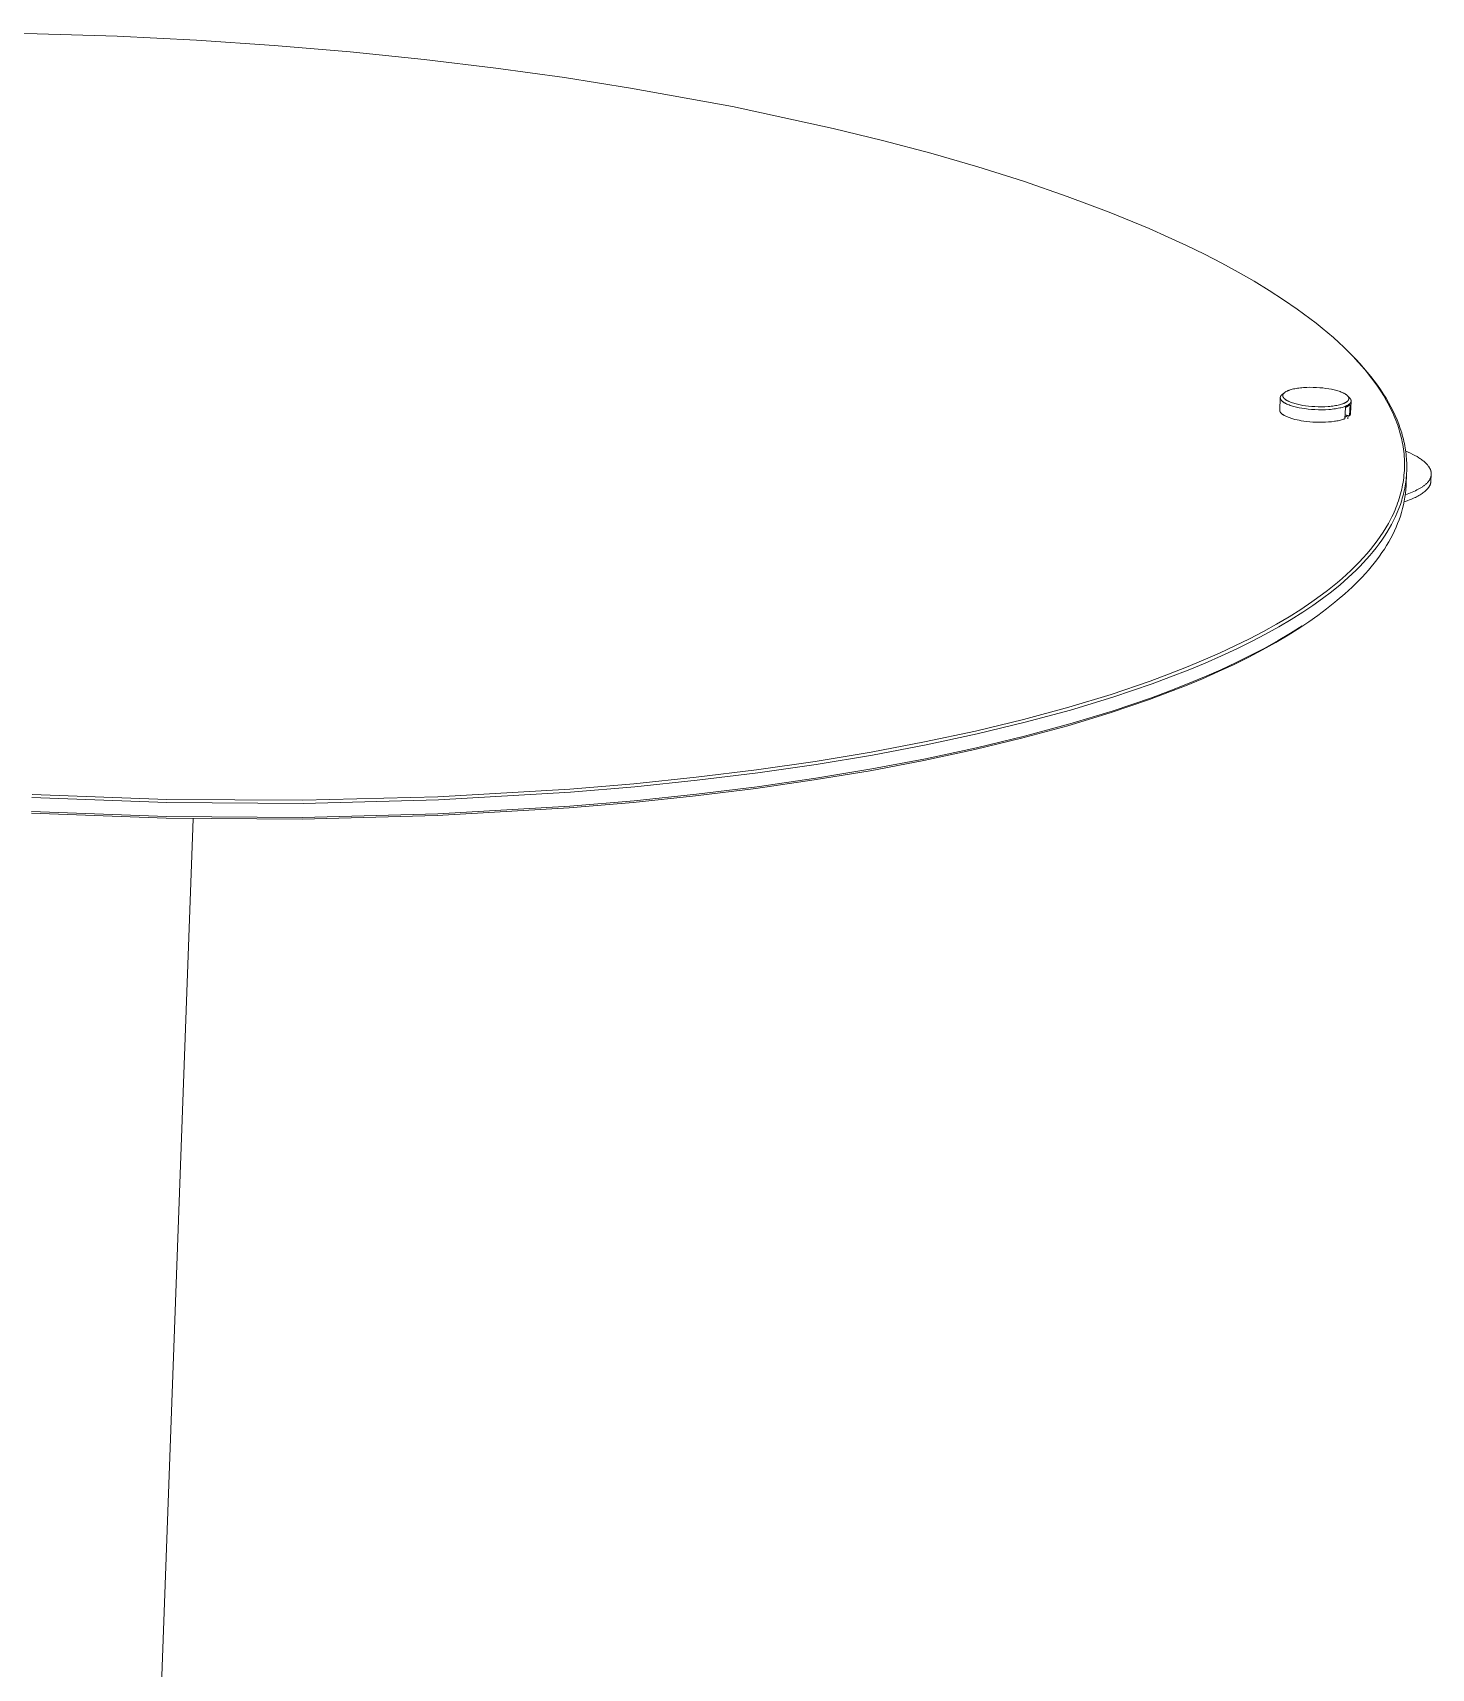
# Model space of a CAD drawing. Header units: inches. Extents: x 214 to 477, y -11 to 187.
# Drawn here: x 445.44 to 468.43, y 150.58 to 177.48 of the extents above; entities that cross this region are included whole.
import ezdxf

# ---------------------------------------------------------------- set-up
doc = ezdxf.new("R2010")
doc.units = ezdxf.units.IN
doc.layers.add('ZANO_R', color=7, linetype='Continuous', lineweight=0)

msp = doc.modelspace()

# ---------------------------------------------------------------- linework, layer by layer
at = {"layer": 'ZANO_R'}
for p, q in [((444.18226, 177.47559), (445.51042, 177.45773)), ((445.51042, 177.45773), (446.82932, 177.41612)), ((446.82932, 177.41612), (448.13169, 177.35177)), ((448.13169, 177.35177), (449.41075, 177.2659)), ((449.41075, 177.2659), (450.66037, 177.15989)), ((450.66037, 177.15989), (451.87509, 177.03528)), ((451.87509, 177.03528), (453.05019, 176.89369)), ((453.05019, 176.89369), (454.18168, 176.73681)), ((454.18168, 176.73681), (455.26635, 176.56636)), ((455.26635, 176.56636), (456.94657, 176.26017)), ((456.94657, 176.26017), (458.60132, 175.90223)), ((458.60132, 175.90223), (459.41089, 175.70376)), ((459.41089, 175.70376), (460.20392, 175.49244)), ((460.20392, 175.49244), (460.97678, 175.26849)), ((460.97678, 175.26849), (461.7258, 175.03226)), ((461.7258, 175.03226), (462.44729, 174.78418)), ((462.44729, 174.78418), (463.13761, 174.52482)), ((463.13761, 174.52482), (463.79322, 174.25485)), ((463.79322, 174.25485), (464.10694, 174.11613)), ((464.10694, 174.11613), (464.4107, 173.97504)), ((464.4107, 173.97504), (464.70413, 173.83172)), ((464.70413, 173.83172), (464.98684, 173.68627)), ((464.98684, 173.68627), (465.25845, 173.53882)), ((465.25845, 173.53882), (465.51863, 173.3895)), ((465.51863, 173.3895), (465.76705, 173.23844)), ((465.76705, 173.23844), (466.00339, 173.08578)), ((466.00339, 173.08578), (466.22738, 172.93166)), ((466.22738, 172.93166), (466.43874, 172.77623)), ((466.43874, 172.77623), (466.53962, 172.69808)), ((466.53962, 172.69808), (466.63725, 172.61965)), ((466.63725, 172.61965), (466.73161, 172.54096)), ((466.73161, 172.54096), (466.82267, 172.46205)), ((466.82267, 172.46205), (466.91042, 172.38292)), ((466.91042, 172.38292), (466.99483, 172.30359)), ((466.99483, 172.30359), (467.07588, 172.2241)), ((467.07588, 172.2241), (467.15356, 172.14444)), ((467.10258, 172.1972), (467.12139, 172.17824)), ((467.19032, 172.10731), (467.12139, 172.17824)), ((467.15356, 172.14444), (467.22784, 172.06465)), ((467.25657, 172.03627), (467.19032, 172.10731)), ((467.22784, 172.06465), (467.29872, 171.98475)), ((467.32013, 171.96515), (467.25657, 172.03627)), ((467.29872, 171.98475), (467.36618, 171.90474)), ((467.38098, 171.89394), (467.32013, 171.96515)), ((467.36618, 171.90474), (467.4302, 171.82466)), ((467.43913, 171.82266), (467.38098, 171.89394)), ((466.03914, 171.57222), (466.04428, 171.5752)), ((466.04428, 171.5752), (466.04971, 171.57816)), ((466.04971, 171.57816), (466.05544, 171.5811)), ((466.05544, 171.5811), (466.06147, 171.58401)), ((466.06147, 171.58401), (466.0678, 171.5869)), ((466.0678, 171.5869), (466.07443, 171.58975)), ((466.07443, 171.58975), (466.08137, 171.59256)), ((466.08137, 171.59256), (466.08861, 171.59533)), ((466.08861, 171.59533), (466.09615, 171.59807)), ((466.09615, 171.59807), (466.11215, 171.60339)), ((466.11215, 171.60339), (466.12935, 171.60849)), ((466.12935, 171.60849), (466.14773, 171.61336)), ((466.14773, 171.61336), (466.16725, 171.61796)), ((466.16725, 171.61796), (466.18788, 171.62227)), ((466.18788, 171.62227), (466.20956, 171.62625)), ((466.20956, 171.62625), (466.23222, 171.6299)), ((466.23222, 171.6299), (466.2558, 171.63318)), ((466.2558, 171.63318), (466.28021, 171.63609)), ((466.28021, 171.63609), (466.30536, 171.6386)), ((466.30536, 171.6386), (466.33116, 171.6407)), ((466.33116, 171.6407), (466.38428, 171.64365)), ((466.38428, 171.64365), (466.43871, 171.6449)), ((466.43871, 171.6449), (466.49357, 171.64448)), ((466.49357, 171.64448), (466.54799, 171.64244)), ((466.54799, 171.64244), (466.60117, 171.63892)), ((466.60117, 171.63892), (466.65243, 171.63406)), ((466.65243, 171.63406), (466.70118, 171.62803)), ((466.70118, 171.62803), (466.74697, 171.62102)), ((466.74697, 171.62102), (466.79105, 171.61291)), ((466.79105, 171.61291), (466.81287, 171.60835)), ((466.81287, 171.60835), (466.83444, 171.60344)), ((466.83444, 171.60344), (466.85564, 171.5982)), ((466.85564, 171.5982), (466.8764, 171.59262)), ((466.8764, 171.59262), (466.89662, 171.58672)), ((466.89662, 171.58672), (466.91619, 171.5805)), ((466.91619, 171.5805), (466.93501, 171.57399)), ((466.93501, 171.57399), (466.953, 171.56719)), ((467.4302, 171.82466), (467.49079, 171.74453)), ((467.49455, 171.75134), (467.43913, 171.82266)), ((467.49079, 171.74453), (467.54792, 171.66436)), ((467.54725, 171.67997), (467.49455, 171.75134)), ((467.59722, 171.60859), (467.54725, 171.67997)), ((467.54792, 171.66436), (467.6016, 171.58416)), ((467.64445, 171.53719), (467.59722, 171.60859)), ((467.6016, 171.58416), (467.65182, 171.50398)), ((465.94085, 171.27087), (465.95026, 171.47375)), ((465.95034, 171.4754), (465.95031, 171.4744)), ((465.95031, 171.4744), (465.95031, 171.47341)), ((465.95031, 171.47341), (465.95032, 171.47241)), ((465.95032, 171.47241), (465.95036, 171.47141)), ((465.95039, 171.47639), (465.95034, 171.4754)), ((465.95036, 171.47141), (465.95042, 171.47041)), ((465.95045, 171.47738), (465.95039, 171.47639)), ((465.95042, 171.47041), (465.95049, 171.4694)), ((465.95054, 171.47837), (465.95045, 171.47738)), ((465.95049, 171.4694), (465.95059, 171.46839)), ((465.95064, 171.47936), (465.95054, 171.47837)), ((465.95059, 171.46839), (465.9507, 171.46739)), ((465.95077, 171.48034), (465.95064, 171.47936)), ((465.9507, 171.46739), (465.95084, 171.46638)), ((465.95091, 171.48132), (465.95077, 171.48034)), ((465.95084, 171.46638), (465.951, 171.46537)), ((465.95107, 171.4823), (465.95091, 171.48132)), ((465.951, 171.46537), (465.95118, 171.46435)), ((465.95126, 171.48328), (465.95107, 171.4823)), ((465.95118, 171.46435), (465.95138, 171.46334)), ((465.95146, 171.48425), (465.95126, 171.48328)), ((465.95138, 171.46334), (465.9516, 171.46232)), ((465.95168, 171.48522), (465.95146, 171.48425)), ((465.9516, 171.46232), (465.95184, 171.4613)), ((465.95192, 171.48619), (465.95168, 171.48522)), ((465.95184, 171.4613), (465.9521, 171.46028)), ((465.95218, 171.48716), (465.95192, 171.48619)), ((465.9521, 171.46028), (465.95238, 171.45926)), ((465.95246, 171.48812), (465.95218, 171.48716)), ((465.95238, 171.45926), (465.95269, 171.45824)), ((465.95276, 171.48908), (465.95246, 171.48812)), ((465.95269, 171.45824), (465.95301, 171.45722)), ((465.95308, 171.49004), (465.95276, 171.48908)), ((465.95301, 171.45722), (465.95336, 171.45619)), ((465.95342, 171.49099), (465.95308, 171.49004)), ((465.95336, 171.45619), (465.95372, 171.45517)), ((465.95377, 171.49195), (465.95342, 171.49099)), ((465.95372, 171.45517), (465.95411, 171.45414)), ((465.95414, 171.4929), (465.95377, 171.49195)), ((465.95411, 171.45414), (465.95495, 171.45208)), ((465.95454, 171.49384), (465.95414, 171.4929)), ((465.95538, 171.49573), (465.95454, 171.49384)), ((465.95495, 171.45208), (465.95587, 171.45002)), ((465.95629, 171.4976), (465.95538, 171.49573)), ((465.95587, 171.45002), (465.95688, 171.44796)), ((465.95727, 171.49946), (465.95629, 171.4976)), ((465.95688, 171.44796), (465.95798, 171.44589)), ((465.95832, 171.50131), (465.95727, 171.49946)), ((465.95798, 171.44589), (465.95915, 171.44382)), ((465.95945, 171.50315), (465.95832, 171.50131)), ((465.95915, 171.44382), (465.96042, 171.44175)), ((465.96064, 171.50497), (465.95945, 171.50315)), ((465.96042, 171.44175), (465.96177, 171.43968)), ((465.9619, 171.50678), (465.96064, 171.50497)), ((465.96177, 171.43968), (465.9632, 171.4376)), ((465.96323, 171.50858), (465.9619, 171.50678)), ((465.9632, 171.4376), (465.96472, 171.43553)), ((465.96462, 171.51036), (465.96323, 171.50858)), ((465.96608, 171.51213), (465.96462, 171.51036)), ((465.96472, 171.43553), (465.96633, 171.43345)), ((465.96761, 171.51388), (465.96608, 171.51213)), ((465.96633, 171.43345), (465.96802, 171.43137)), ((465.9692, 171.51562), (465.96761, 171.51388)), ((465.96802, 171.43137), (465.96979, 171.4293)), ((465.97085, 171.51734), (465.9692, 171.51562)), ((465.96979, 171.4293), (465.97165, 171.42723)), ((465.97256, 171.51905), (465.97085, 171.51734)), ((465.97165, 171.42723), (465.9736, 171.42515)), ((465.97433, 171.52075), (465.97256, 171.51905)), ((465.9736, 171.42515), (465.97562, 171.42308)), ((465.97616, 171.52243), (465.97433, 171.52075)), ((465.97562, 171.42308), (465.97774, 171.42102)), ((465.97805, 171.5241), (465.97616, 171.52243)), ((465.97774, 171.42102), (465.97993, 171.41895)), ((465.98, 171.52575), (465.97805, 171.5241)), ((465.97993, 171.41895), (465.98221, 171.41689)), ((465.98, 171.52575), (466.01718, 171.55667)), ((465.98221, 171.41689), (465.98457, 171.41483)), ((465.98457, 171.41483), (465.98702, 171.41278)), ((465.98702, 171.41278), (465.99215, 171.40869)), ((465.99088, 171.5093), (465.99089, 171.51029)), ((465.99088, 171.50832), (465.99088, 171.5093)), ((465.99091, 171.50733), (465.99088, 171.50832)), ((465.99089, 171.51029), (465.99092, 171.51127)), ((465.99097, 171.50634), (465.99091, 171.50733)), ((465.99092, 171.51127), (465.99098, 171.51225)), ((465.99104, 171.50534), (465.99097, 171.50634)), ((465.99098, 171.51225), (465.99105, 171.51323)), ((465.99113, 171.50435), (465.99104, 171.50534)), ((465.99105, 171.51323), (465.99115, 171.51421)), ((465.99125, 171.50335), (465.99113, 171.50435)), ((465.99115, 171.51421), (465.99127, 171.51518)), ((465.99139, 171.50235), (465.99125, 171.50335)), ((465.99127, 171.51518), (465.9914, 171.51616)), ((465.99154, 171.50135), (465.99139, 171.50235)), ((465.9914, 171.51616), (465.99156, 171.51712)), ((465.99172, 171.50035), (465.99154, 171.50135)), ((465.99156, 171.51712), (465.99174, 171.51809)), ((465.99193, 171.49934), (465.99172, 171.50035)), ((465.99174, 171.51809), (465.99194, 171.51905)), ((465.99215, 171.49833), (465.99193, 171.49934)), ((465.99194, 171.51905), (465.99216, 171.52002)), ((465.9924, 171.49733), (465.99215, 171.49833)), ((465.99215, 171.40869), (465.9976, 171.40462)), ((465.99216, 171.52002), (465.9924, 171.52097)), ((465.9924, 171.52097), (465.99266, 171.52193)), ((465.99266, 171.49632), (465.9924, 171.49733)), ((465.99266, 171.52193), (465.99294, 171.52288)), ((465.99295, 171.49531), (465.99266, 171.49632)), ((465.99294, 171.52288), (465.99324, 171.52383)), ((465.99327, 171.49429), (465.99295, 171.49531)), ((465.99324, 171.52383), (465.99355, 171.52478)), ((465.9936, 171.49328), (465.99327, 171.49429)), ((465.99355, 171.52478), (465.99389, 171.52573)), ((465.99396, 171.49227), (465.9936, 171.49328)), ((465.99389, 171.52573), (465.99425, 171.52667)), ((465.99433, 171.49125), (465.99396, 171.49227)), ((465.99425, 171.52667), (465.99463, 171.52761)), ((465.99473, 171.49023), (465.99433, 171.49125)), ((465.99463, 171.52761), (465.99503, 171.52854)), ((465.99516, 171.48922), (465.99473, 171.49023)), ((465.99503, 171.52854), (465.99544, 171.52947)), ((465.9956, 171.4882), (465.99516, 171.48922)), ((465.99544, 171.52947), (465.99588, 171.5304)), ((465.99607, 171.48718), (465.9956, 171.4882)), ((465.99588, 171.5304), (465.99633, 171.53133)), ((465.99707, 171.48513), (465.99607, 171.48718)), ((465.99633, 171.53133), (465.99681, 171.53225)), ((465.99681, 171.53225), (465.99781, 171.53409)), ((465.99816, 171.48309), (465.99707, 171.48513)), ((465.9976, 171.40462), (466.00338, 171.40058)), ((465.99781, 171.53409), (465.99888, 171.53591)), ((465.99934, 171.48104), (465.99816, 171.48309)), ((465.99888, 171.53591), (466.00003, 171.53772)), ((466.0006, 171.47899), (465.99934, 171.48104)), ((466.00003, 171.53772), (466.00126, 171.53952)), ((466.00196, 171.47694), (466.0006, 171.47899)), ((466.00126, 171.53952), (466.00255, 171.5413)), ((466.00341, 171.47488), (466.00196, 171.47694)), ((466.00255, 171.5413), (466.00391, 171.54306)), ((466.00338, 171.40058), (466.00946, 171.39657)), ((466.00495, 171.47283), (466.00341, 171.47488)), ((466.00391, 171.54306), (466.00534, 171.54482)), ((466.00657, 171.47078), (466.00495, 171.47283)), ((466.00534, 171.54482), (466.00684, 171.54656)), ((466.00829, 171.46872), (466.00657, 171.47078)), ((466.00684, 171.54656), (466.0084, 171.54828)), ((466.01009, 171.46667), (466.00829, 171.46872)), ((466.0084, 171.54828), (466.01004, 171.54999)), ((466.00946, 171.39657), (466.01585, 171.39259)), ((466.01004, 171.54999), (466.01173, 171.55168)), ((466.01199, 171.46462), (466.01009, 171.46667)), ((466.01173, 171.55168), (466.01349, 171.55335)), ((466.01397, 171.46257), (466.01199, 171.46462)), ((466.01349, 171.55335), (466.01531, 171.55501)), ((466.01604, 171.46053), (466.01397, 171.46257)), ((466.01531, 171.55501), (466.01719, 171.55666)), ((466.01585, 171.39259), (466.02254, 171.38865)), ((466.01819, 171.45848), (466.01604, 171.46053)), ((466.01719, 171.55666), (466.01913, 171.55829)), ((466.02044, 171.45644), (466.01819, 171.45848)), ((466.01913, 171.55829), (466.02113, 171.5599)), ((466.02277, 171.45441), (466.02044, 171.45644)), ((466.02113, 171.5599), (466.02319, 171.56149)), ((466.02254, 171.38865), (466.02952, 171.38476)), ((466.02519, 171.45237), (466.02277, 171.45441)), ((466.02319, 171.56149), (466.0253, 171.56307)), ((466.02769, 171.45035), (466.02519, 171.45237)), ((466.0253, 171.56307), (466.02969, 171.56618)), ((466.03028, 171.44833), (466.02769, 171.45035)), ((466.02952, 171.38476), (466.03679, 171.3809)), ((466.02969, 171.56618), (466.03429, 171.56922)), ((466.03571, 171.44431), (466.03028, 171.44833)), ((466.03429, 171.56922), (466.03914, 171.57222)), ((466.04147, 171.44031), (466.03571, 171.44431)), ((466.03679, 171.3809), (466.04433, 171.37709)), ((466.04756, 171.43635), (466.04147, 171.44031)), ((466.04433, 171.37709), (466.05215, 171.37333)), ((466.05397, 171.43243), (466.04756, 171.43635)), ((466.05215, 171.37333), (466.06022, 171.36963)), ((466.06069, 171.42854), (466.05397, 171.43243)), ((466.06022, 171.36963), (466.0771, 171.36239)), ((466.06772, 171.4247), (466.06069, 171.42854)), ((466.07504, 171.42091), (466.06772, 171.4247)), ((466.08264, 171.41716), (466.07504, 171.42091)), ((466.0771, 171.36239), (466.09491, 171.35539)), ((466.09053, 171.41348), (466.08264, 171.41716)), ((466.09867, 171.40985), (466.09053, 171.41348)), ((466.09491, 171.35539), (466.11355, 171.34866)), ((466.11573, 171.40277), (466.09867, 171.40985)), ((466.11355, 171.34866), (466.13295, 171.34221)), ((466.13371, 171.39596), (466.11573, 171.40277)), ((466.13295, 171.34221), (466.15302, 171.33605)), ((466.15254, 171.38943), (466.13371, 171.39596)), ((466.17211, 171.3832), (466.15254, 171.38943)), ((466.15302, 171.33605), (466.17367, 171.33019)), ((466.19233, 171.37729), (466.17211, 171.3832)), ((466.17367, 171.33019), (466.19482, 171.32465)), ((466.21311, 171.3717), (466.19233, 171.37729)), ((466.19482, 171.32465), (466.21636, 171.31943)), ((466.23433, 171.36644), (466.21311, 171.3717)), ((466.21636, 171.31943), (466.26033, 171.30995)), ((466.25591, 171.36153), (466.23433, 171.36644)), ((466.27775, 171.35695), (466.25591, 171.36153)), ((466.26033, 171.30995), (466.30494, 171.30178)), ((466.32188, 171.34883), (466.27775, 171.35695)), ((466.36773, 171.3418), (466.32188, 171.34883)), ((466.41655, 171.33576), (466.36773, 171.3418)), ((466.46788, 171.33088), (466.41655, 171.33576)), ((466.52114, 171.32736), (466.46788, 171.33088)), ((466.57564, 171.32532), (466.52114, 171.32736)), ((466.63058, 171.3249), (466.57564, 171.32532)), ((466.68508, 171.32616), (466.63058, 171.3249)), ((466.73827, 171.32912), (466.68508, 171.32616)), ((466.7641, 171.33123), (466.73827, 171.32912)), ((466.78927, 171.33375), (466.7641, 171.33123)), ((466.8137, 171.33667), (466.78927, 171.33375)), ((466.8373, 171.33996), (466.8137, 171.33667)), ((466.85998, 171.34362), (466.8373, 171.33996)), ((466.88166, 171.34762), (466.85998, 171.34362)), ((466.90229, 171.35193), (466.88166, 171.34762)), ((466.92182, 171.35655), (466.90229, 171.35193)), ((466.90472, 171.30049), (466.92682, 171.30512)), ((466.94019, 171.36142), (466.92182, 171.35655)), ((466.92682, 171.30512), (466.94774, 171.31006)), ((466.95738, 171.36654), (466.94019, 171.36142)), ((466.94774, 171.31006), (466.96742, 171.31529)), ((466.953, 171.56719), (466.97006, 171.56012)), ((466.97337, 171.37188), (466.95738, 171.36654)), ((466.96742, 171.31529), (466.98584, 171.32077)), ((466.97006, 171.56012), (466.97822, 171.55649)), ((466.98091, 171.37461), (466.97337, 171.37188)), ((466.97822, 171.55649), (466.98611, 171.55281)), ((466.98814, 171.37739), (466.98091, 171.37461)), ((466.98584, 171.32077), (467.00297, 171.32649)), ((466.98611, 171.55281), (466.99372, 171.54907)), ((466.99507, 171.38021), (466.98814, 171.37739)), ((466.99372, 171.54907), (467.00105, 171.54529)), ((467.00169, 171.38307), (466.99507, 171.38021)), ((467.00105, 171.54529), (467.00808, 171.54145)), ((467.00801, 171.38596), (467.00169, 171.38307)), ((467.00297, 171.32649), (467.01105, 171.32942)), ((467.01403, 171.38887), (467.00801, 171.38596)), ((467.00808, 171.54145), (467.01482, 171.53757)), ((467.01105, 171.32942), (467.0188, 171.3324)), ((467.01974, 171.39182), (467.01403, 171.38887)), ((467.01408, 171.12926), (467.02285, 171.31574)), ((467.01482, 171.53757), (467.02124, 171.53365)), ((467.0188, 171.3324), (467.02622, 171.33542)), ((467.02517, 171.39478), (467.01974, 171.39182)), ((467.02124, 171.53365), (467.02734, 171.52969)), ((467.02285, 171.31574), (467.02893, 171.31801)), ((467.03029, 171.39777), (467.02517, 171.39478)), ((467.02622, 171.33542), (467.03331, 171.33848)), ((467.02734, 171.52969), (467.03311, 171.5257)), ((467.02893, 171.31801), (467.03493, 171.32048)), ((467.03513, 171.40077), (467.03029, 171.39777)), ((467.03311, 171.5257), (467.03856, 171.52169)), ((467.03331, 171.33848), (467.04008, 171.34158)), ((467.03493, 171.32048), (467.04085, 171.32314)), ((467.03971, 171.40381), (467.03513, 171.40077)), ((467.03856, 171.52169), (467.04116, 171.51967)), ((467.04409, 171.40693), (467.03971, 171.40381)), ((467.04008, 171.34158), (467.04653, 171.3447)), ((467.04085, 171.32314), (467.04668, 171.326)), ((467.04116, 171.51967), (467.04367, 171.51764)), ((467.04367, 171.51764), (467.04609, 171.51561)), ((467.0462, 171.40851), (467.04409, 171.40693)), ((467.04609, 171.51561), (467.04843, 171.51358)), ((467.04824, 171.4101), (467.0462, 171.40851)), ((467.04653, 171.3447), (467.05266, 171.34786)), ((467.04668, 171.326), (467.05241, 171.32905)), ((467.05024, 171.41172), (467.04824, 171.4101)), ((467.04843, 171.51358), (467.05068, 171.51154)), ((467.05217, 171.41335), (467.05024, 171.41172)), ((467.05068, 171.51154), (467.05285, 171.5095)), ((467.05404, 171.41499), (467.05217, 171.41335)), ((467.05241, 171.32905), (467.05804, 171.33228)), ((467.05266, 171.34786), (467.05846, 171.35104)), ((467.05285, 171.5095), (467.05493, 171.50745)), ((467.05586, 171.41666), (467.05404, 171.41499)), ((467.05493, 171.50745), (467.05692, 171.50541)), ((467.05761, 171.41834), (467.05586, 171.41666)), ((467.05692, 171.50541), (467.05882, 171.50336)), ((467.05694, 171.50543), (467.09041, 171.4717)), ((467.05929, 171.42003), (467.05761, 171.41834)), ((467.05804, 171.33228), (467.06356, 171.33569)), ((467.05846, 171.35104), (467.06396, 171.35424)), ((467.05882, 171.50336), (467.06063, 171.50131)), ((467.06092, 171.42174), (467.05929, 171.42003)), ((467.06063, 171.50131), (467.06236, 171.49925)), ((467.06247, 171.42346), (467.06092, 171.42174)), ((467.06236, 171.49925), (467.06399, 171.4972)), ((467.06396, 171.4252), (467.06247, 171.42346)), ((467.06356, 171.33569), (467.06896, 171.33929)), ((467.06538, 171.42696), (467.06396, 171.4252)), ((467.06396, 171.35424), (467.06913, 171.35745)), ((467.06399, 171.4972), (467.06554, 171.49515)), ((467.06674, 171.42872), (467.06538, 171.42696)), ((467.06554, 171.49515), (467.067, 171.4931)), ((467.06802, 171.43051), (467.06674, 171.42872)), ((467.067, 171.4931), (467.06836, 171.49104)), ((467.06923, 171.4323), (467.06802, 171.43051)), ((467.06836, 171.49104), (467.06964, 171.48899)), ((467.06896, 171.33929), (467.07424, 171.34306)), ((467.06913, 171.35745), (467.07352, 171.36035)), ((467.07037, 171.43412), (467.06923, 171.4323)), ((467.06964, 171.48899), (467.07083, 171.48695)), ((467.07144, 171.43594), (467.07037, 171.43412)), ((467.07083, 171.48695), (467.07193, 171.4849)), ((467.07243, 171.43778), (467.07144, 171.43594)), ((467.07193, 171.4849), (467.07294, 171.48286)), ((467.0729, 171.4387), (467.07243, 171.43778)), ((467.07335, 171.43963), (467.0729, 171.4387)), ((467.07294, 171.48286), (467.07341, 171.48184)), ((467.07378, 171.44056), (467.07335, 171.43963)), ((467.07341, 171.48184), (467.07386, 171.48082)), ((467.07352, 171.36035), (467.07773, 171.36331)), ((467.07419, 171.44149), (467.07378, 171.44056)), ((467.07386, 171.48082), (467.07429, 171.4798)), ((467.07458, 171.44243), (467.07419, 171.44149)), ((467.07424, 171.34306), (467.0794, 171.347)), ((467.07429, 171.4798), (467.07469, 171.47879)), ((467.07496, 171.44336), (467.07458, 171.44243)), ((467.07469, 171.47879), (467.07508, 171.47777)), ((467.07531, 171.44431), (467.07496, 171.44336)), ((467.07508, 171.47777), (467.07544, 171.47676)), ((467.07564, 171.44525), (467.07531, 171.44431)), ((467.07544, 171.47676), (467.07578, 171.47574)), ((467.07596, 171.4462), (467.07564, 171.44525)), ((467.07578, 171.47574), (467.07609, 171.47473)), ((467.07625, 171.44715), (467.07596, 171.4462)), ((467.07609, 171.47473), (467.07639, 171.47372)), ((467.07653, 171.4481), (467.07625, 171.44715)), ((467.07639, 171.47372), (467.07666, 171.47271)), ((467.07678, 171.44906), (467.07653, 171.4481)), ((467.07666, 171.47271), (467.07691, 171.4717)), ((467.07702, 171.45002), (467.07678, 171.44906)), ((467.07691, 171.4717), (467.07714, 171.4707)), ((467.07723, 171.45098), (467.07702, 171.45002)), ((467.07714, 171.4707), (467.07735, 171.46969)), ((467.07743, 171.45194), (467.07723, 171.45098)), ((467.07735, 171.46969), (467.07753, 171.46869)), ((467.0776, 171.45291), (467.07743, 171.45194)), ((467.07753, 171.46869), (467.0777, 171.46769)), ((467.07775, 171.45388), (467.0776, 171.45291)), ((467.0777, 171.46769), (467.07784, 171.46669)), ((467.07773, 171.36331), (467.08175, 171.36633)), ((467.07788, 171.45485), (467.07775, 171.45388)), ((467.07784, 171.46669), (467.07796, 171.46569)), ((467.078, 171.45583), (467.07788, 171.45485)), ((467.07796, 171.46569), (467.07806, 171.4647)), ((467.07809, 171.4568), (467.078, 171.45583)), ((467.07806, 171.4647), (467.07814, 171.4637)), ((467.07816, 171.45778), (467.07809, 171.4568)), ((467.07814, 171.4637), (467.07819, 171.46271)), ((467.07821, 171.45876), (467.07816, 171.45778)), ((467.07819, 171.46271), (467.07823, 171.46172)), ((467.07824, 171.45975), (467.07821, 171.45876)), ((467.07823, 171.46172), (467.07824, 171.46073)), ((467.07824, 171.46073), (467.07824, 171.45975)), ((467.0794, 171.347), (467.08442, 171.35111)), ((467.08175, 171.36633), (467.08558, 171.3694)), ((467.08442, 171.35111), (467.08931, 171.35538)), ((467.08558, 171.3694), (467.08742, 171.37095)), ((467.08742, 171.37095), (467.0892, 171.37252)), ((467.0892, 171.37252), (467.09094, 171.3741)), ((467.08931, 171.35538), (467.09405, 171.35981)), ((467.09865, 171.36439), (467.08987, 171.17796)), ((467.09231, 171.46974), (467.09041, 171.4717)), ((467.09094, 171.3741), (467.09263, 171.3757)), ((467.09414, 171.46779), (467.09231, 171.46974)), ((467.09263, 171.3757), (467.09426, 171.37731)), ((467.09405, 171.35981), (467.09865, 171.36439)), ((467.09589, 171.46583), (467.09414, 171.46779)), ((467.09426, 171.37731), (467.09583, 171.37893)), ((467.09583, 171.37893), (467.09736, 171.38057)), ((467.09756, 171.46388), (467.09589, 171.46583)), ((467.09736, 171.38057), (467.09882, 171.38222)), ((467.09916, 171.46192), (467.09756, 171.46388)), ((467.09882, 171.38222), (467.10023, 171.38388)), ((467.10068, 171.45996), (467.09916, 171.46192)), ((467.10023, 171.38388), (467.10158, 171.38556)), ((467.10213, 171.458), (467.10068, 171.45996)), ((467.10158, 171.38556), (467.10287, 171.38724)), ((467.1035, 171.45604), (467.10213, 171.458)), ((467.10287, 171.38724), (467.10411, 171.38894)), ((467.1048, 171.45409), (467.1035, 171.45604)), ((467.10411, 171.38894), (467.10528, 171.39065)), ((467.10602, 171.45213), (467.1048, 171.45409)), ((467.10528, 171.39065), (467.10639, 171.39237)), ((467.11518, 171.4175), (467.10562, 171.21418)), ((467.10716, 171.45018), (467.10602, 171.45213)), ((467.10639, 171.39237), (467.10744, 171.39411)), ((467.10823, 171.44823), (467.10716, 171.45018)), ((467.10744, 171.39411), (467.10843, 171.39585)), ((467.10922, 171.44628), (467.10823, 171.44823)), ((467.10843, 171.39585), (467.10935, 171.39761)), ((467.11014, 171.44433), (467.10922, 171.44628)), ((467.10935, 171.39761), (467.11021, 171.39938)), ((467.11098, 171.44239), (467.11014, 171.44433)), ((467.11021, 171.39938), (467.11101, 171.40115)), ((467.11175, 171.44045), (467.11098, 171.44239)), ((467.11101, 171.40115), (467.11174, 171.40294)), ((467.11174, 171.40294), (467.11241, 171.40474)), ((467.11244, 171.43852), (467.11175, 171.44045)), ((467.11241, 171.40474), (467.11271, 171.40564)), ((467.11305, 171.43659), (467.11244, 171.43852)), ((467.11271, 171.40564), (467.11301, 171.40655)), ((467.11301, 171.40655), (467.11328, 171.40746)), ((467.11333, 171.43562), (467.11305, 171.43659)), ((467.11328, 171.40746), (467.11354, 171.40837)), ((467.11359, 171.43466), (467.11333, 171.43562)), ((467.11354, 171.40837), (467.11378, 171.40928)), ((467.11384, 171.4337), (467.11359, 171.43466)), ((467.11378, 171.40928), (467.114, 171.41019)), ((467.11406, 171.43274), (467.11384, 171.4337)), ((467.114, 171.41019), (467.11421, 171.41111)), ((467.11427, 171.43178), (467.11406, 171.43274)), ((467.11421, 171.41111), (467.11439, 171.41203)), ((467.11445, 171.43082), (467.11427, 171.43178)), ((467.11439, 171.41203), (467.11457, 171.41295)), ((467.11462, 171.42987), (467.11445, 171.43082)), ((467.11457, 171.41295), (467.11472, 171.41387)), ((467.11477, 171.42891), (467.11462, 171.42987)), ((467.11472, 171.41387), (467.11486, 171.4148)), ((467.11491, 171.42796), (467.11477, 171.42891)), ((467.11486, 171.4148), (467.11498, 171.41573)), ((467.11502, 171.42701), (467.11491, 171.42796)), ((467.11498, 171.41573), (467.11508, 171.41666)), ((467.11511, 171.42606), (467.11502, 171.42701)), ((467.11508, 171.41666), (467.11516, 171.41759)), ((467.11519, 171.42511), (467.11511, 171.42606)), ((467.11516, 171.41759), (467.11523, 171.41852)), ((467.11525, 171.42416), (467.11519, 171.42511)), ((467.11523, 171.41852), (467.11528, 171.41946)), ((467.11529, 171.42322), (467.11525, 171.42416)), ((467.11528, 171.41946), (467.11531, 171.4204)), ((467.11531, 171.42228), (467.11529, 171.42322)), ((467.11532, 171.42133), (467.11531, 171.42228)), ((467.11531, 171.4204), (467.11532, 171.42133)), ((467.68895, 171.4658), (467.64445, 171.53719)), ((467.65182, 171.50398), (467.69858, 171.42381)), ((467.73071, 171.39442), (467.68895, 171.4658)), ((467.69858, 171.42381), (467.74188, 171.34369)), ((467.76973, 171.32307), (467.73071, 171.39442)), ((467.74188, 171.34369), (467.78171, 171.26362)), ((467.80601, 171.25177), (467.76973, 171.32307)), ((465.94085, 171.27087), (465.9408, 171.2693)), ((465.9408, 171.2693), (465.9408, 171.26773)), ((465.9408, 171.26773), (465.94085, 171.26615)), ((465.94085, 171.26615), (465.94096, 171.26457)), ((465.94096, 171.26457), (465.94111, 171.26298)), ((465.94111, 171.26298), (465.94131, 171.26139)), ((465.94131, 171.26139), (465.94157, 171.2598)), ((465.94157, 171.2598), (465.94187, 171.2582)), ((465.94187, 171.2582), (465.94223, 171.2566)), ((465.94223, 171.2566), (465.94264, 171.25499)), ((465.94264, 171.25499), (465.9431, 171.25338)), ((465.9431, 171.25338), (465.94362, 171.25177)), ((465.94362, 171.25177), (465.94418, 171.25015)), ((465.94418, 171.25015), (465.9448, 171.24853)), ((465.9448, 171.24853), (465.94547, 171.24691)), ((465.94547, 171.24691), (465.94619, 171.24529)), ((465.94619, 171.24529), (465.94697, 171.24366)), ((465.94697, 171.24366), (465.9478, 171.24204)), ((465.9478, 171.24204), (465.94868, 171.24041)), ((465.94868, 171.24041), (465.94961, 171.23877)), ((465.94961, 171.23877), (465.9506, 171.23714)), ((465.9506, 171.23714), (465.95164, 171.23551)), ((465.95164, 171.23551), (465.95273, 171.23388)), ((465.95273, 171.23388), (465.95387, 171.23224)), ((465.95387, 171.23224), (465.95507, 171.23061)), ((465.95507, 171.23061), (465.95632, 171.22897)), ((465.95632, 171.22897), (465.95762, 171.22733)), ((465.95762, 171.22733), (465.95898, 171.2257)), ((465.95898, 171.2257), (465.96039, 171.22407)), ((465.96039, 171.22407), (465.96185, 171.22243)), ((465.96185, 171.22243), (465.96493, 171.21917)), ((465.96493, 171.21917), (465.96821, 171.21591)), ((465.96821, 171.21591), (465.97171, 171.21266)), ((465.97171, 171.21266), (465.97541, 171.20941)), ((465.97541, 171.20941), (465.97931, 171.20618)), ((465.97931, 171.20618), (465.98342, 171.20296)), ((465.98342, 171.20296), (465.98772, 171.19976)), ((465.98772, 171.19976), (465.99222, 171.19657)), ((465.99222, 171.19657), (465.99692, 171.1934)), ((465.99692, 171.1934), (466.00181, 171.19025)), ((466.00181, 171.19025), (466.00688, 171.18713)), ((466.00688, 171.18713), (466.01214, 171.18402)), ((466.01214, 171.18402), (466.01759, 171.18094)), ((466.01759, 171.18094), (466.029, 171.17486)), ((466.029, 171.17486), (466.0411, 171.16891)), ((466.0411, 171.16891), (466.05384, 171.16308)), ((466.05384, 171.16308), (466.0672, 171.15739)), ((466.0672, 171.15739), (466.08112, 171.15185)), ((466.08112, 171.15185), (466.09558, 171.14647)), ((466.09558, 171.14647), (466.11054, 171.14127)), ((466.11054, 171.14127), (466.12594, 171.13624)), ((466.12594, 171.13624), (466.15792, 171.12673)), ((466.15792, 171.12673), (466.19119, 171.11799)), ((466.19119, 171.11799), (466.2254, 171.11005)), ((466.2254, 171.11005), (466.26023, 171.10292)), ((466.26023, 171.10292), (466.29537, 171.09658)), ((466.29537, 171.09658), (466.34, 171.08968)), ((466.30494, 171.30178), (466.35407, 171.29425)), ((466.34, 171.08968), (466.38709, 171.08366)), ((466.35407, 171.29425), (466.40637, 171.28777)), ((466.38709, 171.08366), (466.4363, 171.07866)), ((466.40637, 171.28777), (466.46137, 171.28255)), ((466.4363, 171.07866), (466.48715, 171.07481)), ((466.46137, 171.28255), (466.51844, 171.27877)), ((466.48715, 171.07481), (466.53912, 171.07223)), ((466.51844, 171.27877), (466.57684, 171.27659)), ((466.53912, 171.07223), (466.5916, 171.07099)), ((466.57684, 171.27659), (466.6357, 171.27614)), ((466.5916, 171.07099), (466.64395, 171.07116)), ((466.6357, 171.27614), (466.6941, 171.27749)), ((466.64395, 171.07116), (466.69551, 171.07276)), ((466.6941, 171.27749), (466.75108, 171.28066)), ((466.69551, 171.07276), (466.74563, 171.07579)), ((466.74563, 171.07579), (466.79368, 171.08018)), ((466.75108, 171.28066), (466.77875, 171.28293)), ((466.77875, 171.28293), (466.80573, 171.28563)), ((466.79368, 171.08018), (466.83913, 171.08587)), ((466.80573, 171.28563), (466.83191, 171.28875)), ((466.83191, 171.28875), (466.85719, 171.29228)), ((466.83913, 171.08587), (466.86072, 171.08917)), ((466.85719, 171.29228), (466.88148, 171.2962)), ((466.86072, 171.08917), (466.88148, 171.09275)), ((466.88148, 171.2962), (466.90472, 171.30049)), ((466.88148, 171.09275), (466.90138, 171.09659)), ((466.90138, 171.09659), (466.92038, 171.10068)), ((466.92038, 171.10068), (466.93844, 171.10499)), ((466.93844, 171.10499), (466.95554, 171.10951)), ((466.95554, 171.10951), (466.97166, 171.11422)), ((466.97166, 171.11422), (466.98679, 171.11909)), ((466.98679, 171.11909), (467.00094, 171.12412)), ((467.00094, 171.12412), (467.01408, 171.12926)), ((467.01914, 171.15539), (467.01521, 171.1532)), ((467.08987, 171.17796), (467.01695, 171.19024)), ((467.023, 171.15771), (467.01914, 171.15539)), ((467.02678, 171.16016), (467.023, 171.15771)), ((467.03047, 171.16274), (467.02678, 171.16016)), ((467.03407, 171.16544), (467.03047, 171.16274)), ((467.03758, 171.16827), (467.03407, 171.16544)), ((467.04099, 171.17121), (467.03758, 171.16827)), ((467.0443, 171.17426), (467.04099, 171.17121)), ((467.0475, 171.17743), (467.0443, 171.17426)), ((467.05059, 171.1807), (467.0475, 171.17743)), ((467.05358, 171.18407), (467.05059, 171.1807)), ((467.06519, 171.18212), (467.06252, 171.12521)), ((467.08987, 171.17796), (467.09121, 171.17946)), ((467.09121, 171.17946), (467.09249, 171.18101)), ((467.09249, 171.18101), (467.09373, 171.1826)), ((467.09373, 171.1826), (467.0949, 171.18423)), ((467.0949, 171.18423), (467.09603, 171.1859)), ((467.09603, 171.1859), (467.0971, 171.1876)), ((467.0971, 171.1876), (467.09811, 171.18934)), ((467.09811, 171.18934), (467.09906, 171.19112)), ((467.09906, 171.19112), (467.09995, 171.19292)), ((467.09995, 171.19292), (467.10078, 171.19475)), ((467.10078, 171.19475), (467.10155, 171.19661)), ((467.10155, 171.19661), (467.10226, 171.19849)), ((467.10226, 171.19849), (467.10291, 171.20039)), ((467.10291, 171.20039), (467.10349, 171.20232)), ((467.10349, 171.20232), (467.10401, 171.20426)), ((467.10401, 171.20426), (467.10446, 171.20622)), ((467.10446, 171.20622), (467.10485, 171.2082)), ((467.10485, 171.2082), (467.10517, 171.21018)), ((467.10517, 171.21018), (467.10543, 171.21218)), ((467.10543, 171.21218), (467.10562, 171.21418)), ((467.78171, 171.26362), (467.80033, 171.22362)), ((467.80033, 171.22362), (467.81809, 171.18364)), ((467.83956, 171.18053), (467.80601, 171.25177)), ((467.81809, 171.18364), (467.83498, 171.14368)), ((467.83498, 171.14368), (467.851, 171.10375)), ((467.87037, 171.10936), (467.83956, 171.18053)), ((467.851, 171.10375), (467.86617, 171.06385)), ((467.86617, 171.06385), (467.88047, 171.02398)), ((467.89844, 171.03827), (467.87037, 171.10936)), ((467.92379, 170.96729), (467.89844, 171.03827)), ((467.88047, 171.02398), (467.89391, 170.98415)), ((467.89391, 170.98415), (467.90649, 170.94435)), ((467.90649, 170.94435), (467.91822, 170.90459)), ((467.91822, 170.90459), (467.92908, 170.86488)), ((467.94642, 170.89641), (467.92379, 170.96729)), ((467.92908, 170.86488), (467.93909, 170.8252)), ((467.93909, 170.8252), (467.94825, 170.78557)), ((467.95671, 170.86102), (467.94642, 170.89641)), ((467.94825, 170.78557), (467.95655, 170.74599)), ((467.96633, 170.82566), (467.95671, 170.86102)), ((467.97527, 170.79033), (467.96633, 170.82566)), ((467.98353, 170.75504), (467.97527, 170.79033)), ((467.95655, 170.74599), (467.964, 170.70646)), ((467.964, 170.70646), (467.9706, 170.66699)), ((467.9706, 170.66699), (467.97636, 170.62756)), ((467.97636, 170.62756), (467.98126, 170.5882)), ((467.98126, 170.5882), (467.98533, 170.54889)), ((467.99112, 170.71979), (467.98353, 170.75504)), ((467.98533, 170.54889), (467.98855, 170.50965)), ((467.98855, 170.50965), (467.99094, 170.47046)), ((467.99803, 170.68458), (467.99112, 170.71979)), ((468.00428, 170.64941), (467.99803, 170.68458)), ((468.00985, 170.61428), (468.00428, 170.64941)), ((468.01475, 170.57919), (468.00985, 170.61428)), ((468.01229, 170.5974), (468.05347, 170.5796)), ((468.01898, 170.54415), (468.01475, 170.57919)), ((468.02254, 170.50916), (468.01898, 170.54415)), ((468.02544, 170.47422), (468.02254, 170.50916)), ((468.05347, 170.5796), (468.09274, 170.56149)), ((468.09274, 170.56149), (468.13001, 170.5431)), ((468.13001, 170.5431), (468.16524, 170.52447)), ((468.16524, 170.52447), (468.19838, 170.50562)), ((468.19838, 170.50562), (468.22937, 170.48659)), ((467.98775, 170.23683), (467.98433, 170.19815)), ((467.99035, 170.27558), (467.98775, 170.23683)), ((467.99212, 170.31442), (467.99035, 170.27558)), ((467.99094, 170.47046), (467.99248, 170.43135)), ((467.99307, 170.35332), (467.99212, 170.31442)), ((467.99248, 170.43135), (467.99319, 170.3923)), ((467.99319, 170.3923), (467.99307, 170.35332)), ((468.0276, 170.23623), (468.01767, 170.02759)), ((468.02487, 170.19659), (468.02724, 170.2311)), ((468.02768, 170.43932), (468.02544, 170.47422)), ((468.02724, 170.2311), (468.02895, 170.26566)), ((468.02925, 170.40448), (468.02768, 170.43932)), ((468.02895, 170.26566), (468.03001, 170.30028)), ((468.03016, 170.36969), (468.02925, 170.40448)), ((468.03001, 170.30028), (468.03042, 170.33496)), ((468.03042, 170.33496), (468.03016, 170.36969)), ((468.22937, 170.48659), (468.24405, 170.47702)), ((468.24405, 170.47702), (468.25819, 170.46742)), ((468.25819, 170.46742), (468.27177, 170.45779)), ((468.27177, 170.45779), (468.2848, 170.44814)), ((468.2848, 170.44814), (468.29728, 170.43848)), ((468.29728, 170.43848), (468.30919, 170.42879)), ((468.30919, 170.42879), (468.32055, 170.4191)), ((468.32055, 170.4191), (468.33135, 170.40941)), ((468.33135, 170.40941), (468.3416, 170.39971)), ((468.3416, 170.39971), (468.35128, 170.39002)), ((468.35128, 170.39002), (468.36041, 170.38033)), ((468.36041, 170.38033), (468.36898, 170.37066)), ((468.36898, 170.37066), (468.37699, 170.361)), ((468.37699, 170.361), (468.38446, 170.35136)), ((468.38446, 170.35136), (468.38798, 170.34655)), ((468.38798, 170.34655), (468.39137, 170.34174)), ((468.39137, 170.34174), (468.39462, 170.33694)), ((468.39462, 170.33694), (468.39773, 170.33215)), ((468.39773, 170.33215), (468.40071, 170.32737)), ((468.40071, 170.32737), (468.40356, 170.32259)), ((468.40356, 170.32259), (468.40627, 170.31783)), ((468.40627, 170.31783), (468.40884, 170.31307)), ((468.40884, 170.31307), (468.41128, 170.30832)), ((468.41128, 170.30832), (468.41359, 170.30359)), ((468.41359, 170.30359), (468.41577, 170.29886)), ((468.41577, 170.29886), (468.41781, 170.29414)), ((468.41781, 170.29414), (468.42057, 170.28725)), ((468.42057, 170.28725), (468.42185, 170.28379)), ((468.42185, 170.28379), (468.42307, 170.28033)), ((468.42307, 170.28033), (468.42421, 170.27686)), ((468.42421, 170.27686), (468.42529, 170.2734)), ((468.42529, 170.2734), (468.4263, 170.26992)), ((468.4263, 170.26992), (468.42725, 170.26645)), ((468.42725, 170.26645), (468.42812, 170.26296)), ((468.42812, 170.26296), (468.42893, 170.25948)), ((468.42893, 170.25948), (468.42967, 170.25599)), ((468.42967, 170.25599), (468.43033, 170.2525)), ((468.43033, 170.2525), (468.43093, 170.24901)), ((468.43093, 170.24901), (468.43146, 170.24551)), ((468.43146, 170.24551), (468.43191, 170.24202)), ((468.43191, 170.24202), (468.4323, 170.23851)), ((468.4323, 170.23851), (468.43261, 170.23501)), ((468.43261, 170.23501), (468.43285, 170.23151)), ((468.43285, 170.23151), (468.43303, 170.228)), ((467.94672, 169.96784), (467.93764, 169.92977)), ((467.955, 170.00601), (467.94672, 169.96784)), ((467.96249, 170.04427), (467.955, 170.00601)), ((467.96916, 170.08261), (467.96249, 170.04427)), ((467.97503, 170.12104), (467.96916, 170.08261)), ((467.98009, 170.15955), (467.97503, 170.12104)), ((467.98433, 170.19815), (467.98009, 170.15955)), ((467.99025, 169.9569), (467.99712, 169.99094)), ((467.99712, 169.99094), (468.00335, 170.02505)), ((468.00335, 170.02505), (468.00894, 170.05922)), ((468.01355, 169.96427), (468.00726, 169.90116)), ((468.00894, 170.05922), (468.01389, 170.09347)), ((468.01767, 170.02759), (468.01355, 169.96427)), ((468.01389, 170.09347), (468.0182, 170.12778)), ((468.0182, 170.12778), (468.02186, 170.16216)), ((468.02186, 170.16216), (468.02487, 170.19659)), ((468.2191, 169.969), (468.1959, 169.95706)), ((468.24117, 169.98116), (468.2191, 169.969)), ((468.26212, 169.99355), (468.24117, 169.98116)), ((468.28191, 170.00613), (468.26212, 169.99355)), ((468.29136, 170.01249), (468.28191, 170.00613)), ((468.30052, 170.01891), (468.29136, 170.01249)), ((468.30938, 170.02536), (468.30052, 170.01891)), ((468.31794, 170.03186), (468.30938, 170.02536)), ((468.32619, 170.0384), (468.31794, 170.03186)), ((468.33415, 170.04498), (468.32619, 170.0384)), ((468.3418, 170.0516), (468.33415, 170.04498)), ((468.34915, 170.05825), (468.3418, 170.0516)), ((468.35619, 170.06494), (468.34915, 170.05825)), ((468.36042, 169.96285), (468.35495, 169.95723)), ((468.36292, 170.07166), (468.35619, 170.06494)), ((468.36567, 169.96848), (468.36042, 169.96285)), ((468.36934, 170.07842), (468.36292, 170.07166)), ((468.37072, 169.97414), (468.36567, 169.96848)), ((468.37545, 170.0852), (468.36934, 170.07842)), ((468.37554, 169.97981), (468.37072, 169.97414)), ((468.38126, 170.09201), (468.37545, 170.0852)), ((468.38016, 169.98551), (468.37554, 169.97981)), ((468.38455, 169.99122), (468.38016, 169.98551)), ((468.38675, 170.09885), (468.38126, 170.09201)), ((468.38874, 169.99694), (468.38455, 169.99122)), ((468.39193, 170.10571), (468.38675, 170.09885)), ((468.3927, 170.00269), (468.38874, 169.99694)), ((468.39681, 170.1126), (468.39193, 170.10571)), ((468.39646, 170.00844), (468.3927, 170.00269)), ((468.39999, 170.01421), (468.39646, 170.00844)), ((468.40137, 170.11951), (468.39681, 170.1126)), ((468.40332, 170.01999), (468.39999, 170.01421)), ((468.40563, 170.12643), (468.40137, 170.11951)), ((468.40643, 170.02579), (468.40332, 170.01999)), ((468.40957, 170.13338), (468.40563, 170.12643)), ((468.40932, 170.03159), (468.40643, 170.02579)), ((468.41201, 170.03741), (468.40932, 170.03159)), ((468.41143, 170.13686), (468.40957, 170.13338)), ((468.41321, 170.14034), (468.41143, 170.13686)), ((468.41447, 170.04323), (468.41201, 170.03741)), ((468.41491, 170.14382), (468.41321, 170.14034)), ((468.41673, 170.04906), (468.41447, 170.04323)), ((468.41653, 170.14731), (468.41491, 170.14382)), ((468.41808, 170.1508), (468.41653, 170.14731)), ((468.41878, 170.05489), (468.41673, 170.04906)), ((468.41955, 170.1543), (468.41808, 170.1508)), ((468.42061, 170.06073), (468.41878, 170.05489)), ((468.42095, 170.1578), (468.41955, 170.1543)), ((468.42223, 170.06658), (468.42061, 170.06073)), ((468.42227, 170.1613), (468.42095, 170.1578)), ((468.42365, 170.07243), (468.42223, 170.06658)), ((468.42351, 170.1648), (468.42227, 170.1613)), ((468.42467, 170.1683), (468.42351, 170.1648)), ((468.42485, 170.07828), (468.42365, 170.07243)), ((468.42577, 170.17181), (468.42467, 170.1683)), ((468.42585, 170.08413), (468.42485, 170.07828)), ((468.42678, 170.17532), (468.42577, 170.17181)), ((468.42664, 170.08999), (468.42585, 170.08413)), ((468.42723, 170.09584), (468.42664, 170.08999)), ((468.42772, 170.17883), (468.42678, 170.17532)), ((468.42761, 170.10169), (468.42723, 170.09584)), ((468.43276, 170.20935), (468.42761, 170.10169)), ((468.42858, 170.18234), (468.42772, 170.17883)), ((468.42937, 170.18585), (468.42858, 170.18234)), ((468.43008, 170.18936), (468.42937, 170.18585)), ((468.43072, 170.19288), (468.43008, 170.18936)), ((468.43128, 170.19639), (468.43072, 170.19288)), ((468.43177, 170.1999), (468.43128, 170.19639)), ((468.43218, 170.20342), (468.43177, 170.1999)), ((468.43252, 170.20693), (468.43218, 170.20342)), ((468.43279, 170.21045), (468.43252, 170.20693)), ((468.43298, 170.21396), (468.43279, 170.21045)), ((468.4331, 170.21747), (468.43298, 170.21396)), ((468.43303, 170.228), (468.43312, 170.22449)), ((468.43315, 170.22098), (468.4331, 170.21747)), ((468.43312, 170.22449), (468.43315, 170.22098)), ((467.86656, 169.70337), (467.85198, 169.66599)), ((467.88036, 169.74085), (467.86656, 169.70337)), ((467.89338, 169.77844), (467.88036, 169.74085)), ((467.90563, 169.81612), (467.89338, 169.77844)), ((467.90022, 169.65394), (467.92457, 169.72071)), ((467.91709, 169.85391), (467.90563, 169.81612)), ((467.92776, 169.89179), (467.91709, 169.85391)), ((467.92457, 169.72071), (467.94645, 169.78781)), ((467.93764, 169.92977), (467.92776, 169.89179)), ((467.94645, 169.78781), (467.95647, 169.82148)), ((467.95647, 169.82148), (467.96586, 169.85522)), ((467.97542, 169.71318), (467.96054, 169.65099)), ((467.96586, 169.85522), (467.97462, 169.88904)), ((467.97462, 169.88904), (467.98275, 169.92293)), ((467.98818, 169.77561), (467.97542, 169.71318)), ((467.98275, 169.92293), (467.99025, 169.9569)), ((468.03646, 169.78126), (467.98607, 169.76452)), ((467.9988, 169.83827), (467.98818, 169.77561)), ((468.00726, 169.90116), (467.9988, 169.83827)), ((468.03492, 169.89074), (468.00474, 169.88066)), ((468.06419, 169.90111), (468.03492, 169.89074)), ((468.08434, 169.79881), (468.03646, 169.78126)), ((468.09254, 169.91177), (468.06419, 169.90111)), ((468.10728, 169.80788), (468.08434, 169.79881)), ((468.11991, 169.9227), (468.09254, 169.91177)), ((468.12953, 169.81713), (468.10728, 169.80788)), ((468.14628, 169.9339), (468.11991, 169.9227)), ((468.15108, 169.82656), (468.12953, 169.81713)), ((468.17162, 169.94536), (468.14628, 169.9339)), ((468.17191, 169.83617), (468.15108, 169.82656)), ((468.1959, 169.95706), (468.17162, 169.94536)), ((468.19199, 169.84595), (468.17191, 169.83617)), ((468.21132, 169.85589), (468.19199, 169.84595)), ((468.22988, 169.86599), (468.21132, 169.85589)), ((468.24766, 169.87624), (468.22988, 169.86599)), ((468.26464, 169.88663), (468.24766, 169.87624)), ((468.28082, 169.89717), (468.26464, 169.88663)), ((468.29618, 169.90783), (468.28082, 169.89717)), ((468.31071, 169.91862), (468.29618, 169.90783)), ((468.3244, 169.92952), (468.31071, 169.91862)), ((468.33094, 169.93501), (468.3244, 169.92952)), ((468.33726, 169.94053), (468.33094, 169.93501)), ((468.34337, 169.94608), (468.33726, 169.94053)), ((468.34926, 169.95164), (468.34337, 169.94608)), ((468.35495, 169.95723), (468.34926, 169.95164)), ((467.76766, 169.48074), (467.72867, 169.40744)), ((467.78604, 169.51757), (467.76766, 169.48074)), ((467.77861, 169.39028), (467.8126, 169.45566)), ((467.80366, 169.55451), (467.78604, 169.51757)), ((467.82053, 169.59156), (467.80366, 169.55451)), ((467.8126, 169.45566), (467.84421, 169.5214)), ((467.83664, 169.62872), (467.82053, 169.59156)), ((467.85198, 169.66599), (467.83664, 169.62872)), ((467.84421, 169.5214), (467.87342, 169.5875)), ((467.87342, 169.5875), (467.90022, 169.65394)), ((467.9033, 169.46598), (467.88007, 169.40485)), ((467.92446, 169.52738), (467.9033, 169.46598)), ((467.94355, 169.58906), (467.92446, 169.52738)), ((467.96054, 169.65099), (467.94355, 169.58906)), ((467.5941, 169.19042), (467.5435, 169.11908)), ((467.64185, 169.26226), (467.5941, 169.19042)), ((467.61946, 169.13255), (467.66268, 169.1964)), ((467.68672, 169.33461), (467.64185, 169.26226)), ((467.66268, 169.1964), (467.70363, 169.26064)), ((467.72867, 169.40744), (467.68672, 169.33461)), ((467.70363, 169.26064), (467.74228, 169.32527)), ((467.7669, 169.16323), (467.73363, 169.10359)), ((467.74228, 169.32527), (467.77861, 169.39028)), ((467.7982, 169.22318), (467.7669, 169.16323)), ((467.8275, 169.28344), (467.7982, 169.22318)), ((467.8548, 169.344), (467.8275, 169.28344)), ((467.88007, 169.40485), (467.8548, 169.344)), ((467.37504, 168.90824), (467.31346, 168.83905)), ((467.43393, 168.97798), (467.37504, 168.90824)), ((467.42443, 168.88131), (467.47645, 168.94348)), ((467.4901, 169.04826), (467.43393, 168.97798)), ((467.47645, 168.94348), (467.52632, 169.00609)), ((467.5435, 169.11908), (467.4901, 169.04826)), ((467.52632, 169.00609), (467.574, 169.06912)), ((467.574, 169.06912), (467.61946, 169.13255)), ((467.6222, 168.9266), (467.58125, 168.86827)), ((467.66126, 168.98527), (467.6222, 168.9266)), ((467.69841, 169.04426), (467.66126, 168.98527)), ((467.73363, 169.10359), (467.69841, 169.04426)), ((467.11304, 168.63489), (467.04115, 168.56801)), ((467.18242, 168.70236), (467.11304, 168.63489)), ((467.13293, 168.57709), (467.19531, 168.63702)), ((467.24924, 168.77042), (467.18242, 168.70236)), ((467.19531, 168.63702), (467.25568, 168.69742)), ((467.31346, 168.83905), (467.24924, 168.77042)), ((467.25568, 168.69742), (467.31401, 168.75827)), ((467.31401, 168.75827), (467.37027, 168.81957)), ((467.39895, 168.63847), (467.34887, 168.58193)), ((467.37027, 168.81957), (467.42443, 168.88131)), ((467.44726, 168.69539), (467.39895, 168.63847)), ((467.49375, 168.75266), (467.44726, 168.69539)), ((467.53842, 168.81029), (467.49375, 168.75266)), ((467.58125, 168.86827), (467.53842, 168.81029)), ((466.81083, 168.37097), (466.72933, 168.30652)), ((466.79191, 168.28456), (466.93401, 168.40013)), ((466.89, 168.43604), (466.81083, 168.37097)), ((466.96679, 168.50172), (466.89, 168.43604)), ((466.93401, 168.40013), (467.00225, 168.45864)), ((467.04115, 168.56801), (466.96679, 168.50172)), ((467.00225, 168.45864), (467.06856, 168.51763)), ((467.13115, 168.35953), (467.0122, 168.25067)), ((467.06856, 168.51763), (467.13293, 168.57709)), ((467.18814, 168.41455), (467.13115, 168.35953)), ((467.24344, 168.46996), (467.18814, 168.41455)), ((467.29702, 168.52576), (467.24344, 168.46996)), ((467.34887, 168.58193), (467.29702, 168.52576)), ((466.47124, 168.11697), (466.28835, 167.99381)), ((466.64553, 168.2427), (466.47124, 168.11697)), ((466.48608, 168.0594), (466.64251, 168.17097)), ((466.64251, 168.17097), (466.79191, 168.28456)), ((466.72933, 168.30652), (466.64553, 168.2427)), ((466.70892, 168.00025), (466.8478, 168.11116)), ((466.88682, 168.14345), (466.8478, 168.11116)), ((467.0122, 168.25067), (466.88677, 168.14341)), ((466.09541, 167.87217), (465.89063, 167.75104)), ((465.92446, 167.7066), (466.12959, 167.82798)), ((466.28835, 167.99381), (466.09541, 167.87217)), ((466.12959, 167.82798), (466.32286, 167.94987)), ((466.32286, 167.94987), (466.48608, 168.0594)), ((466.42202, 167.79043), (466.56695, 167.89331)), ((466.56695, 167.89331), (466.70892, 168.00025)), ((465.67386, 167.63055), (465.44497, 167.51083)), ((465.47803, 167.46589), (465.70732, 167.58586)), ((465.89063, 167.75104), (465.67386, 167.63055)), ((465.70732, 167.58586), (465.92446, 167.7066)), ((465.87657, 167.4486), (466.08132, 167.56989)), ((466.11902, 167.60126), (465.91391, 167.47976)), ((466.08132, 167.56989), (466.27424, 167.6917)), ((466.31227, 167.72328), (466.11902, 167.60126)), ((466.27424, 167.6917), (466.42202, 167.79043)), ((464.95037, 167.27421), (464.68447, 167.15759)), ((465.20384, 167.392), (464.95037, 167.27421)), ((464.98256, 167.22879), (465.23648, 167.34682)), ((465.44497, 167.51083), (465.20384, 167.392)), ((465.23648, 167.34682), (465.47803, 167.46589)), ((465.43098, 167.20805), (465.65984, 167.32794)), ((465.69679, 167.3589), (465.46753, 167.2388)), ((465.65984, 167.32794), (465.87657, 167.4486)), ((465.91391, 167.47976), (465.69679, 167.3589)), ((464.40608, 167.04228), (464.11517, 166.92844)), ((464.68447, 167.15759), (464.40608, 167.04228)), ((464.43732, 166.99638), (464.71619, 167.11193)), ((464.97211, 167.00145), (464.70577, 166.88446)), ((464.71619, 167.11193), (464.98256, 167.22879)), ((464.93644, 166.97109), (465.18988, 167.08905)), ((465.226, 167.11961), (464.97211, 167.00145)), ((465.18988, 167.08905), (465.43098, 167.20805)), ((465.46753, 167.2388), (465.226, 167.11961)), ((463.81173, 166.81619), (463.1673, 166.5971)), ((463.19635, 166.55027), (463.84192, 166.76982)), ((464.11517, 166.92844), (463.81173, 166.81619)), ((463.84192, 166.76982), (464.1459, 166.8823)), ((464.10137, 166.62483), (464.39223, 166.73884)), ((464.42693, 166.76879), (464.13554, 166.65459)), ((464.1459, 166.8823), (464.43732, 166.99638)), ((464.39223, 166.73884), (464.67058, 166.85431)), ((464.70577, 166.88446), (464.42693, 166.76879)), ((464.67058, 166.85431), (464.93644, 166.97109)), ((463.1673, 166.5971), (462.47318, 166.38619)), ((462.50098, 166.33892), (463.19635, 166.55027)), ((463.15364, 166.29301), (463.79797, 166.51242)), ((463.8316, 166.54199), (463.18609, 166.3222)), ((463.79797, 166.51242), (464.10137, 166.62483)), ((464.13554, 166.65459), (463.8316, 166.54199)), ((462.47318, 166.38619), (461.73016, 166.18464)), ((461.75663, 166.13694), (462.50098, 166.33892)), ((462.45962, 166.08178), (463.15364, 166.29301)), ((463.18609, 166.3222), (462.49081, 166.11061)), ((460.9395, 165.99361), (460.10289, 165.81424)), ((460.12642, 165.76576), (460.96455, 165.94551)), ((461.73016, 166.18464), (460.9395, 165.99361)), ((460.96455, 165.94551), (461.75663, 166.13694)), ((461.71671, 165.87992), (462.45962, 166.08178)), ((462.49081, 166.11061), (461.74654, 165.9084)), ((460.10289, 165.81424), (459.22248, 165.64762)), ((459.24441, 165.59878), (460.12642, 165.76576)), ((460.08969, 165.50894), (460.92617, 165.68859)), ((460.95455, 165.71674), (460.11652, 165.53678)), ((460.92617, 165.68859), (461.71671, 165.87992)), ((461.74654, 165.9084), (460.95455, 165.71674)), ((458.30086, 165.49475), (457.34105, 165.35657)), ((457.35955, 165.30711), (458.32111, 165.44559)), ((459.22248, 165.64762), (458.30086, 165.49475)), ((458.32111, 165.44559), (459.24441, 165.59878)), ((459.20942, 165.34204), (460.08969, 165.50894)), ((460.11652, 165.53678), (459.23462, 165.36959)), ((455.32092, 165.12748), (454.26847, 165.03787)), ((456.34648, 165.23391), (455.32092, 165.12748)), ((455.33572, 165.07752), (456.36316, 165.18418)), ((457.34105, 165.35657), (456.34648, 165.23391)), ((456.36316, 165.18418), (457.35955, 165.30711)), ((457.32831, 165.05048), (458.28795, 165.18891)), ((458.31143, 165.2162), (457.34999, 165.07754)), ((458.28795, 165.18891), (459.20942, 165.34204)), ((459.23462, 165.36959), (458.31143, 165.2162)), ((445.42615, 164.89898), (447.64418, 164.81764)), ((447.64357, 164.86824), (445.42966, 164.94944)), ((449.87955, 164.8544), (447.64357, 164.86824)), ((452.10053, 164.91076), (449.87955, 164.8544)), ((449.8843, 164.8038), (452.10938, 164.86031)), ((454.26847, 165.03787), (452.10053, 164.91076)), ((452.10938, 164.86031), (454.28133, 164.98771)), ((454.28133, 164.98771), (455.33572, 165.07752)), ((455.30851, 164.82095), (456.3339, 164.92759)), ((456.35372, 164.95444), (455.3264, 164.84761)), ((456.3339, 164.92759), (457.32831, 165.05048)), ((457.34999, 165.07754), (456.35372, 164.95444)), ((447.63585, 164.58703), (445.41811, 164.66832)), ((445.41894, 164.6419), (447.63247, 164.56078)), ((449.87568, 164.57332), (447.63585, 164.58703)), ((447.64418, 164.81764), (449.8843, 164.8038)), ((449.86806, 164.54711), (452.08866, 164.60371)), ((452.10048, 164.63001), (449.87568, 164.57332)), ((452.08866, 164.60371), (454.25623, 164.73115)), ((454.27215, 164.75766), (452.10048, 164.63001)), ((454.25623, 164.73115), (455.30851, 164.82095)), ((455.3264, 164.84761), (454.27215, 164.75766)), ((448.07483, 164.55259), (445.44707, 92.30785)), ((447.63247, 164.56078), (449.86806, 164.54711))]:
    msp.add_line(p, q, dxfattribs=at)

doc.saveas('drawing.dxf')
